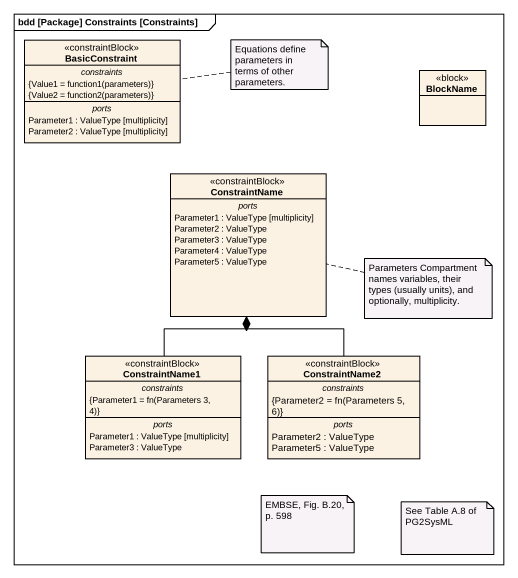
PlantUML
@startuml
mainframe bdd [Package] Constraints [Constraints]
hide circle
hide empty members
class BasicConstraint <<constraintBlock>> {
  -- constraints --
  {field} {Value1 = function1(parameters)}
  {field} {Value2 = function2(parameters)}
  -- ports --
  Parameter1 : ValueType [multiplicity]
  Parameter2 : ValueType [multiplicity]
}
class BlockName <<block>>
class ConstraintName <<constraintBlock>> {
  -- ports --
  Parameter1 : ValueType [multiplicity]
  Parameter2 : ValueType
  Parameter3 : ValueType
  Parameter4 : ValueType
  Parameter5 : ValueType
}
class ConstraintName1 <<constraintBlock>> {
  -- constraints --
  {field} {Parameter1 = fn(Parameters 3, 4)}
  -- ports --
  Parameter1 : ValueType [multiplicity]
  Parameter3 : ValueType
}
class ConstraintName2 <<constraintBlock>> {
  -- constraints --
  {field} {Parameter2 = fn(Parameters 5, 6)}
  -- ports --
  Parameter2 : ValueType
  Parameter5 : ValueType
}
ConstraintName *-- ConstraintName1
ConstraintName *-- ConstraintName2
note right of BasicConstraint : Equations define parameters in terms of other parameters.
note right of ConstraintName : Parameters Compartment names variables, their types (usually units), and optionally, multiplicity.
note as N3
  EMBSE, Fig. B.20, p. 598
end note
note as N4
  See Table A.8 of PG2SysML
end note
@enduml
